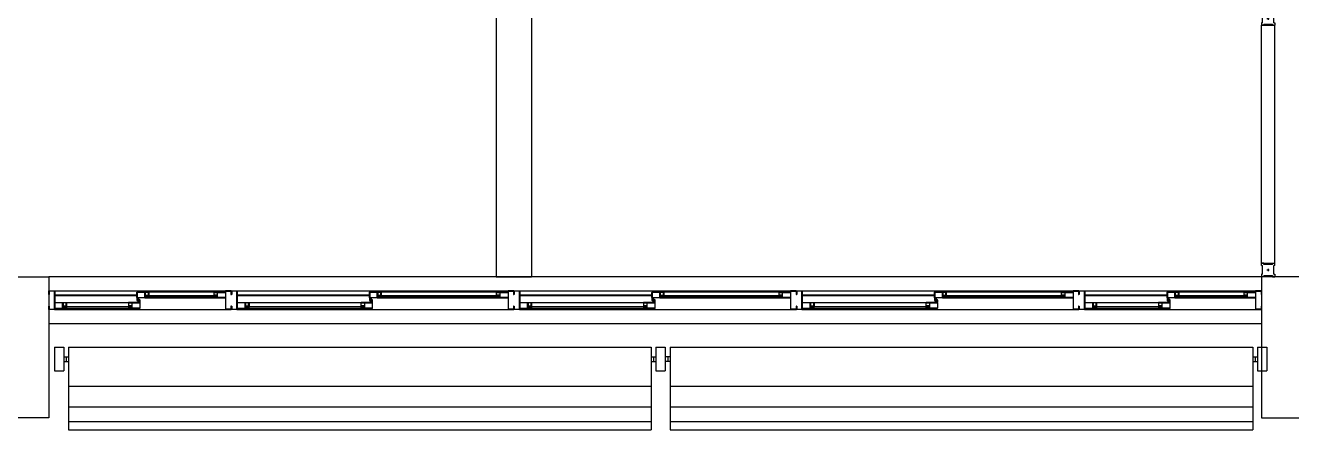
# Model space of a CAD drawing. Header units: millimetres. Extents: x 1887 to 2405, y 1100 to 1335.
# Drawn here: x 2179.51 to 2184.89, y 1254.95 to 1256.67 of the extents above; entities that cross this region are included whole.
import ezdxf

# ---------------------------------------------------------------- set-up
doc = ezdxf.new("R2010")
doc.units = ezdxf.units.MM
for name, color, linetype in [('AR-ALV', 2, 'Continuous'), ('AR-ESQ', 1, 'Continuous'), ('AR-ESTC', 3, 'Continuous'), ('AR-PORTA', 1, 'Continuous'), ('BR-LINHAS', 1, 'Continuous'), ('BR-MONTANTE', 242, 'Continuous'), ('BR-PAINEL', 1, 'Continuous'), ('BR-SUPORTE', 1, 'Continuous'), ('DIV2', 2, 'Continuous'), ('DT-ESQ-BAGUETE-C', 2, 'Continuous'), ('DT-ESQ-BAGUETE-V', 1, 'Continuous'), ('DT-ESQ-CHAPA DOBRADA-V', 1, 'Continuous'), ('DT-ESQ-PERFIL CADEIRA-C', 2, 'Continuous'), ('DT-ESQ-PERFIL CADEIRA-V', 1, 'Continuous'), ('DT-ESQ-PERFIL U SIMPLES-C', 2, 'Continuous'), ('DT-ESQ-PERFIL U-C', 2, 'Continuous'), ('DT-ESQ-PERFIL U-V', 1, 'Continuous'), ('DT-ESQ-VIDRO-C', 2, 'Continuous')]:
    doc.layers.add(name, color=color, linetype=linetype)

# ---------------------------------------------------------------- blocks, each defined once
blk = doc.blocks.new('EF40-P')
at = {"layer": 'DT-ESQ-BAGUETE-C', "color": 2, "ltscale": 0.1}
for points in [[(0.4225, -0.08), (0.409, -0.08), (0.409, -0.0785), (0.422, -0.0785, 0.414214), (0.4225, -0.078), (0.4225, -0.067, 0.414214), (0.422, -0.0665), (0.409, -0.0665), (0.409, -0.065), (0.4225, -0.065, -0.414214), (0.424, -0.0665), (0.424, -0.0785, -0.414214)], [(0.7015, -0.08), (0.715, -0.08), (0.715, -0.0785), (0.702, -0.0785, -0.414214), (0.7015, -0.078), (0.7015, -0.067, -0.414214), (0.702, -0.0665), (0.715, -0.0665), (0.715, -0.065), (0.7015, -0.065, 0.414214), (0.7, -0.0665), (0.7, -0.0785, 0.414214)], [(1.41, -0.08), (1.3965, -0.08), (1.3965, -0.0785), (1.4095, -0.0785, 0.414214), (1.41, -0.078), (1.41, -0.067, 0.414214), (1.4095, -0.0665), (1.3965, -0.0665), (1.3965, -0.065), (1.41, -0.065, -0.414214), (1.4115, -0.0665), (1.4115, -0.0785, -0.414214)], [(1.9015, -0.08), (1.915, -0.08), (1.915, -0.0785), (1.902, -0.0785, -0.414214), (1.9015, -0.078), (1.9015, -0.067, -0.414214), (1.902, -0.0665), (1.915, -0.0665), (1.915, -0.065), (1.9015, -0.065, 0.414214), (1.9, -0.0665), (1.9, -0.0785, 0.414214)], [(2.61, -0.08), (2.5965, -0.08), (2.5965, -0.0785), (2.6095, -0.0785, 0.414214), (2.61, -0.078), (2.61, -0.067, 0.414214), (2.6095, -0.0665), (2.5965, -0.0665), (2.5965, -0.065), (2.61, -0.065, -0.414214), (2.6115, -0.0665), (2.6115, -0.0785, -0.414214)], [(3.1015, -0.08), (3.115, -0.08), (3.115, -0.0785), (3.102, -0.0785, -0.414214), (3.1015, -0.078), (3.1015, -0.067, -0.414214), (3.102, -0.0665), (3.115, -0.0665), (3.115, -0.065), (3.1015, -0.065, 0.414214), (3.1, -0.0665), (3.1, -0.0785, 0.414214)], [(3.81, -0.08), (3.7965, -0.08), (3.7965, -0.0785), (3.8095, -0.0785, 0.414214), (3.81, -0.078), (3.81, -0.067, 0.414214), (3.8095, -0.0665), (3.7965, -0.0665), (3.7965, -0.065), (3.81, -0.065, -0.414214), (3.8115, -0.0665), (3.8115, -0.0785, -0.414214)], [(4.3015, -0.08), (4.315, -0.08), (4.315, -0.0785), (4.302, -0.0785, -0.414214), (4.3015, -0.078), (4.3015, -0.067, -0.414214), (4.302, -0.0665), (4.315, -0.0665), (4.315, -0.065), (4.3015, -0.065, 0.414214), (4.3, -0.0665), (4.3, -0.0785, 0.414214)], [(4.7975, -0.08), (4.784, -0.08), (4.784, -0.0785), (4.797, -0.0785, 0.414214), (4.7975, -0.078), (4.7975, -0.067, 0.414214), (4.797, -0.0665), (4.784, -0.0665), (4.784, -0.065), (4.7975, -0.065, -0.414214), (4.799, -0.0665), (4.799, -0.0785, -0.414214)], [(5.0765, -0.08), (5.09, -0.08), (5.09, -0.0785), (5.077, -0.0785, -0.414214), (5.0765, -0.078), (5.0765, -0.067, -0.414214), (5.077, -0.0665), (5.09, -0.0665), (5.09, -0.065), (5.0765, -0.065, 0.414214), (5.075, -0.0665), (5.075, -0.0785, 0.414214)], [(0.0735, -0.125), (0.06, -0.125), (0.06, -0.1235), (0.073, -0.1235, 0.414214), (0.0735, -0.123), (0.0735, -0.112, 0.414214), (0.073, -0.1115), (0.06, -0.1115), (0.06, -0.11), (0.0735, -0.11, -0.414214), (0.075, -0.1115), (0.075, -0.1235, -0.414214)], [(0.339, -0.125), (0.3525, -0.125), (0.3525, -0.1235), (0.3395, -0.1235, -0.414214), (0.339, -0.123), (0.339, -0.112, -0.414214), (0.3395, -0.1115), (0.3525, -0.1115), (0.3525, -0.11), (0.339, -0.11, 0.414214), (0.3375, -0.1115), (0.3375, -0.1235, 0.414214)], [(0.8485, -0.125), (0.835, -0.125), (0.835, -0.1235), (0.848, -0.1235, 0.414214), (0.8485, -0.123), (0.8485, -0.112, 0.414214), (0.848, -0.1115), (0.835, -0.1115), (0.835, -0.11), (0.8485, -0.11, -0.414214), (0.85, -0.1115), (0.85, -0.1235, -0.414214)], [(1.3265, -0.125), (1.34, -0.125), (1.34, -0.1235), (1.327, -0.1235, -0.414214), (1.3265, -0.123), (1.3265, -0.112, -0.414214), (1.327, -0.1115), (1.34, -0.1115), (1.34, -0.11), (1.3265, -0.11, 0.414214), (1.325, -0.1115), (1.325, -0.1235, 0.414214)], [(2.0485, -0.125), (2.035, -0.125), (2.035, -0.1235), (2.048, -0.1235, 0.414214), (2.0485, -0.123), (2.0485, -0.112, 0.414214), (2.048, -0.1115), (2.035, -0.1115), (2.035, -0.11), (2.0485, -0.11, -0.414214), (2.05, -0.1115), (2.05, -0.1235, -0.414214)], [(2.5265, -0.125), (2.54, -0.125), (2.54, -0.1235), (2.527, -0.1235, -0.414214), (2.5265, -0.123), (2.5265, -0.112, -0.414214), (2.527, -0.1115), (2.54, -0.1115), (2.54, -0.11), (2.5265, -0.11, 0.414214), (2.525, -0.1115), (2.525, -0.1235, 0.414214)], [(3.2485, -0.125), (3.235, -0.125), (3.235, -0.1235), (3.248, -0.1235, 0.414214), (3.2485, -0.123), (3.2485, -0.112, 0.414214), (3.248, -0.1115), (3.235, -0.1115), (3.235, -0.11), (3.2485, -0.11, -0.414214), (3.25, -0.1115), (3.25, -0.1235, -0.414214)], [(3.7265, -0.125), (3.74, -0.125), (3.74, -0.1235), (3.727, -0.1235, -0.414214), (3.7265, -0.123), (3.7265, -0.112, -0.414214), (3.727, -0.1115), (3.74, -0.1115), (3.74, -0.11), (3.7265, -0.11, 0.414214), (3.725, -0.1115), (3.725, -0.1235, 0.414214)], [(4.4485, -0.125), (4.435, -0.125), (4.435, -0.1235), (4.448, -0.1235, 0.414214), (4.4485, -0.123), (4.4485, -0.112, 0.414214), (4.448, -0.1115), (4.435, -0.1115), (4.435, -0.11), (4.4485, -0.11, -0.414214), (4.45, -0.1115), (4.45, -0.1235, -0.414214)], [(4.714, -0.125), (4.7275, -0.125), (4.7275, -0.1235), (4.7145, -0.1235, -0.414214), (4.714, -0.123), (4.714, -0.112, -0.414214), (4.7145, -0.1115), (4.7275, -0.1115), (4.7275, -0.11), (4.714, -0.11, 0.414214), (4.7125, -0.1115), (4.7125, -0.1235, 0.414214)]]:
    blk.add_lwpolyline(points, format="xyb", close=True, dxfattribs=at)
at = {"layer": 'DT-ESQ-BAGUETE-V', "ltscale": 0.1}
for p, q in [((0.4225, -0.065), (0.7015, -0.065)), ((1.41, -0.065), (1.9015, -0.065)), ((2.61, -0.065), (3.1015, -0.065)), ((3.81, -0.065), (4.3015, -0.065)), ((4.7975, -0.065), (5.0765, -0.065))]:
    blk.add_line(p, q, dxfattribs=at)
at = {"layer": 'DT-ESQ-BAGUETE-V', "color": 1, "ltscale": 0.1}
for p, q in [((0.0735, -0.11), (0.339, -0.11)), ((0.8485, -0.11), (1.3265, -0.11)), ((2.0485, -0.11), (2.5265, -0.11)), ((3.2485, -0.11), (3.7265, -0.11)), ((4.4485, -0.11), (4.714, -0.11))]:
    blk.add_line(p, q, dxfattribs=at)
at = {"layer": 'DT-ESQ-CHAPA DOBRADA-V', "ltscale": 0.1}
for p, q in [((0.025, -0.077), (0.374, -0.077)), ((0.025, -0.08), (0.374, -0.08)), ((0.8, -0.077), (1.3615, -0.077)), ((0.8, -0.08), (1.3615, -0.08)), ((4.4, -0.077), (4.749, -0.077)), ((4.4, -0.08), (4.749, -0.08))]:
    blk.add_line(p, q, dxfattribs=at)
at = {"layer": 'DT-ESQ-CHAPA DOBRADA-V', "color": 1, "ltscale": 0.1}
for p, q in [((2, -0.077), (2.5615, -0.077)), ((2, -0.08), (2.5615, -0.08)), ((3.2, -0.077), (3.7615, -0.077)), ((3.2, -0.08), (3.7615, -0.08))]:
    blk.add_line(p, q, dxfattribs=at)
at = {"layer": 'DT-ESQ-PERFIL CADEIRA-C', "color": 2, "ltscale": 0.1}
for p, q in [((0.376, -0.0885), (0.4225, -0.0885)), ((0.75, -0.0885), (0.7015, -0.0885)), ((1.3635, -0.0885), (1.41, -0.0885)), ((1.95, -0.0885), (1.9015, -0.0885)), ((2.5635, -0.0885), (2.61, -0.0885)), ((3.15, -0.0885), (3.1015, -0.0885)), ((3.7635, -0.0885), (3.81, -0.0885)), ((4.35, -0.0885), (4.3015, -0.0885)), ((4.751, -0.0885), (4.7975, -0.0885)), ((5.125, -0.0885), (5.0765, -0.0885)), ((0.025, -0.1335), (0.0735, -0.1335)), ((0.3855, -0.1335), (0.339, -0.1335)), ((0.8, -0.1335), (0.8485, -0.1335)), ((1.373, -0.1335), (1.3265, -0.1335)), ((2, -0.1335), (2.0485, -0.1335)), ((2.573, -0.1335), (2.5265, -0.1335)), ((3.2, -0.1335), (3.2485, -0.1335)), ((3.773, -0.1335), (3.7265, -0.1335)), ((4.7605, -0.1335), (4.714, -0.1335))]:
    blk.add_line(p, q, dxfattribs=at)
at = {"layer": 'DT-ESQ-PERFIL CADEIRA-C', "ltscale": 0.1}
blk.add_line((4.4, -0.1335), (4.4485, -0.1335), dxfattribs=at)
at = {"layer": 'DT-ESQ-PERFIL CADEIRA-C', "color": 2, "ltscale": 0.1}
for points in [[(0.4225, -0.087, -1), (0.4225, -0.09), (0.376, -0.09, -0.414214), (0.374, -0.088), (0.374, -0.067, -0.414214), (0.376, -0.065), (0.4075, -0.065, -0.414214), (0.409, -0.0665), (0.409, -0.087)], [(0.409, -0.0885, -0.198913), (0.4079, -0.0881, -0.198913), (0.4075, -0.087), (0.4075, -0.067, 0.414214), (0.407, -0.0665), (0.376, -0.0665, 0.414214), (0.3755, -0.067), (0.3755, -0.088, 0.414214), (0.376, -0.0885)], [(0.7015, -0.09), (0.75, -0.09), (0.75, -0.0885), (0.715, -0.0885, 0.198912), (0.7161, -0.0881, 0.198913), (0.7165, -0.087), (0.7165, -0.067, -0.414214), (0.717, -0.0665), (0.75, -0.0665), (0.75, -0.065), (0.7165, -0.065, 0.414214), (0.715, -0.0665), (0.715, -0.0785), (0.715, -0.08), (0.715, -0.087), (0.7015, -0.087, 1)], [(1.41, -0.087, -1), (1.41, -0.09), (1.3635, -0.09, -0.414214), (1.3615, -0.088), (1.3615, -0.067, -0.414214), (1.3635, -0.065), (1.395, -0.065, -0.414214), (1.3965, -0.0665), (1.3965, -0.087)], [(1.3965, -0.0885, -0.198913), (1.3954, -0.0881, -0.198913), (1.395, -0.087), (1.395, -0.067, 0.414214), (1.3945, -0.0665), (1.3635, -0.0665, 0.414214), (1.363, -0.067), (1.363, -0.088, 0.414214), (1.3635, -0.0885)], [(1.9015, -0.09), (1.95, -0.09), (1.95, -0.0885), (1.915, -0.0885, 0.198912), (1.9161, -0.0881, 0.198913), (1.9165, -0.087), (1.9165, -0.067, -0.414214), (1.917, -0.0665), (1.95, -0.0665), (1.95, -0.065), (1.9165, -0.065, 0.414214), (1.915, -0.0665), (1.915, -0.0785), (1.915, -0.08), (1.915, -0.087), (1.9015, -0.087, 1)], [(2.61, -0.087, -1), (2.61, -0.09), (2.5635, -0.09, -0.414214), (2.5615, -0.088), (2.5615, -0.067, -0.414214), (2.5635, -0.065), (2.595, -0.065, -0.414214), (2.5965, -0.0665), (2.5965, -0.087)], [(2.5965, -0.0885, -0.198913), (2.5954, -0.0881, -0.198913), (2.595, -0.087), (2.595, -0.067, 0.414214), (2.5945, -0.0665), (2.5635, -0.0665, 0.414214), (2.563, -0.067), (2.563, -0.088, 0.414214), (2.5635, -0.0885)], [(3.1015, -0.09), (3.15, -0.09), (3.15, -0.0885), (3.115, -0.0885, 0.198912), (3.1161, -0.0881, 0.198913), (3.1165, -0.087), (3.1165, -0.067, -0.414214), (3.117, -0.0665), (3.15, -0.0665), (3.15, -0.065), (3.1165, -0.065, 0.414214), (3.115, -0.0665), (3.115, -0.0785), (3.115, -0.08), (3.115, -0.087), (3.1015, -0.087, 1)], [(3.81, -0.087, -1), (3.81, -0.09), (3.7635, -0.09, -0.414214), (3.7615, -0.088), (3.7615, -0.067, -0.414214), (3.7635, -0.065), (3.795, -0.065, -0.414214), (3.7965, -0.0665), (3.7965, -0.087)], [(3.7965, -0.0885, -0.198913), (3.7954, -0.0881, -0.198913), (3.795, -0.087), (3.795, -0.067, 0.414214), (3.7945, -0.0665), (3.7635, -0.0665, 0.414214), (3.763, -0.067), (3.763, -0.088, 0.414214), (3.7635, -0.0885)], [(4.3015, -0.09), (4.35, -0.09), (4.35, -0.0885), (4.315, -0.0885, 0.198912), (4.3161, -0.0881, 0.198913), (4.3165, -0.087), (4.3165, -0.067, -0.414214), (4.317, -0.0665), (4.35, -0.0665), (4.35, -0.065), (4.3165, -0.065, 0.414214), (4.315, -0.0665), (4.315, -0.0785), (4.315, -0.08), (4.315, -0.087), (4.3015, -0.087, 1)], [(4.7975, -0.087, -1), (4.7975, -0.09), (4.751, -0.09, -0.414214), (4.749, -0.088), (4.749, -0.067, -0.414214), (4.751, -0.065), (4.7825, -0.065, -0.414214), (4.784, -0.0665), (4.784, -0.087)], [(4.784, -0.0885, -0.198913), (4.7829, -0.0881, -0.198913), (4.7825, -0.087), (4.7825, -0.067, 0.414214), (4.782, -0.0665), (4.751, -0.0665, 0.414214), (4.7505, -0.067), (4.7505, -0.088, 0.414214), (4.751, -0.0885)], [(5.0765, -0.09), (5.125, -0.09), (5.125, -0.0885), (5.09, -0.0885, 0.198912), (5.0911, -0.0881, 0.198913), (5.0915, -0.087), (5.0915, -0.067, -0.414214), (5.092, -0.0665), (5.125, -0.0665), (5.125, -0.065), (5.0915, -0.065, 0.414214), (5.09, -0.0665), (5.09, -0.0785), (5.09, -0.08), (5.09, -0.087), (5.0765, -0.087, 1)], [(0.0735, -0.135), (0.025, -0.135), (0.025, -0.1335), (0.06, -0.1335, -0.198912), (0.0589, -0.1331, -0.198913), (0.0585, -0.132), (0.0585, -0.112, 0.414214), (0.058, -0.1115), (0.025, -0.1115), (0.025, -0.11), (0.0585, -0.11, -0.414214), (0.06, -0.1115), (0.06, -0.1235), (0.06, -0.125), (0.06, -0.132), (0.0735, -0.132, -1)], [(0.339, -0.132, 1), (0.339, -0.135), (0.3855, -0.135, 0.414214), (0.3875, -0.133), (0.3875, -0.112, 0.414214), (0.3855, -0.11), (0.354, -0.11, 0.414214), (0.3525, -0.1115), (0.3525, -0.132)], [(0.3525, -0.1335, 0.198913), (0.3536, -0.1331, 0.198913), (0.354, -0.132), (0.354, -0.112, -0.414214), (0.3545, -0.1115), (0.3855, -0.1115, -0.414214), (0.386, -0.112), (0.386, -0.133, -0.414214), (0.3855, -0.1335)], [(0.8485, -0.135), (0.8, -0.135), (0.8, -0.1335), (0.835, -0.1335, -0.198912), (0.8339, -0.1331, -0.198913), (0.8335, -0.132), (0.8335, -0.112, 0.414214), (0.833, -0.1115), (0.8, -0.1115), (0.8, -0.11), (0.8335, -0.11, -0.414214), (0.835, -0.1115), (0.835, -0.1235), (0.835, -0.125), (0.835, -0.132), (0.8485, -0.132, -1)], [(1.3265, -0.132, 1), (1.3265, -0.135), (1.373, -0.135, 0.414214), (1.375, -0.133), (1.375, -0.112, 0.414214), (1.373, -0.11), (1.3415, -0.11, 0.414214), (1.34, -0.1115), (1.34, -0.132)], [(1.34, -0.1335, 0.198913), (1.3411, -0.1331, 0.198913), (1.3415, -0.132), (1.3415, -0.112, -0.414214), (1.342, -0.1115), (1.373, -0.1115, -0.414214), (1.3735, -0.112), (1.3735, -0.133, -0.414214), (1.373, -0.1335)], [(2.0485, -0.135), (2, -0.135), (2, -0.1335), (2.035, -0.1335, -0.198912), (2.0339, -0.1331, -0.198913), (2.0335, -0.132), (2.0335, -0.112, 0.414214), (2.033, -0.1115), (2, -0.1115), (2, -0.11), (2.0335, -0.11, -0.414214), (2.035, -0.1115), (2.035, -0.1235), (2.035, -0.125), (2.035, -0.132), (2.0485, -0.132, -1)], [(2.5265, -0.132, 1), (2.5265, -0.135), (2.573, -0.135, 0.414214), (2.575, -0.133), (2.575, -0.112, 0.414214), (2.573, -0.11), (2.5415, -0.11, 0.414214), (2.54, -0.1115), (2.54, -0.132)], [(2.54, -0.1335, 0.198913), (2.5411, -0.1331, 0.198913), (2.5415, -0.132), (2.5415, -0.112, -0.414214), (2.542, -0.1115), (2.573, -0.1115, -0.414214), (2.5735, -0.112), (2.5735, -0.133, -0.414214), (2.573, -0.1335)], [(3.2485, -0.135), (3.2, -0.135), (3.2, -0.1335), (3.235, -0.1335, -0.198912), (3.2339, -0.1331, -0.198913), (3.2335, -0.132), (3.2335, -0.112, 0.414214), (3.233, -0.1115), (3.2, -0.1115), (3.2, -0.11), (3.2335, -0.11, -0.414214), (3.235, -0.1115), (3.235, -0.1235), (3.235, -0.125), (3.235, -0.132), (3.2485, -0.132, -1)], [(3.7265, -0.132, 1), (3.7265, -0.135), (3.773, -0.135, 0.414214), (3.775, -0.133), (3.775, -0.112, 0.414214), (3.773, -0.11), (3.7415, -0.11, 0.414214), (3.74, -0.1115), (3.74, -0.132)], [(3.74, -0.1335, 0.198913), (3.7411, -0.1331, 0.198913), (3.7415, -0.132), (3.7415, -0.112, -0.414214), (3.742, -0.1115), (3.773, -0.1115, -0.414214), (3.7735, -0.112), (3.7735, -0.133, -0.414214), (3.773, -0.1335)], [(4.4485, -0.135), (4.4, -0.135), (4.4, -0.1335), (4.435, -0.1335, -0.198912), (4.4339, -0.1331, -0.198913), (4.4335, -0.132), (4.4335, -0.112, 0.414214), (4.433, -0.1115), (4.4, -0.1115), (4.4, -0.11), (4.4335, -0.11, -0.414214), (4.435, -0.1115), (4.435, -0.1235), (4.435, -0.125), (4.435, -0.132), (4.4485, -0.132, -1)], [(4.714, -0.132, 1), (4.714, -0.135), (4.7605, -0.135, 0.414214), (4.7625, -0.133), (4.7625, -0.112, 0.414214), (4.7605, -0.11), (4.729, -0.11, 0.414214), (4.7275, -0.1115), (4.7275, -0.132)], [(4.7275, -0.1335, 0.198913), (4.7286, -0.1331, 0.198913), (4.729, -0.132), (4.729, -0.112, -0.414214), (4.7295, -0.1115), (4.7605, -0.1115, -0.414214), (4.761, -0.112), (4.761, -0.133, -0.414214), (4.7605, -0.1335)]]:
    blk.add_lwpolyline(points, format="xyb", close=True, dxfattribs=at)
at = {"layer": 'DT-ESQ-PERFIL CADEIRA-V', "ltscale": 0.1}
for p, q in [((0.4075, -0.09), (0.7015, -0.09)), ((1.395, -0.09), (1.9015, -0.09))]:
    blk.add_line(p, q, dxfattribs=at)
at = {"layer": 'DT-ESQ-PERFIL CADEIRA-V', "color": 1, "ltscale": 0.1}
for p, q in [((2.595, -0.09), (3.1015, -0.09)), ((3.795, -0.09), (4.3015, -0.09)), ((4.7825, -0.09), (5.0765, -0.09)), ((0.0735, -0.135), (0.339, -0.135)), ((0.8485, -0.135), (1.3265, -0.135)), ((2.0485, -0.135), (2.5265, -0.135)), ((4.4485, -0.135), (4.714, -0.135))]:
    blk.add_line(p, q, dxfattribs=at)
at = {"layer": 'DT-ESQ-PERFIL CADEIRA-V', "color": 2, "ltscale": 0.1}
blk.add_line((3.2485, -0.135), (3.7265, -0.135), dxfattribs=at)
at = {"layer": 'DT-ESQ-PERFIL U SIMPLES-C', "color": 2, "ltscale": 0.1}
for points in [[(0.376, -0.102), (0.384, -0.102), (0.384, -0.1005), (0.376, -0.1005, -0.414214), (0.3755, -0.1), (0.3755, -0.092, -0.414214), (0.376, -0.0915), (0.384, -0.0915), (0.384, -0.09), (0.376, -0.09, 0.414214), (0.374, -0.092), (0.374, -0.1, 0.414214)], [(0.3855, -0.098), (0.3775, -0.098), (0.3775, -0.0995), (0.3855, -0.0995, -0.414214), (0.386, -0.1), (0.386, -0.108, -0.414214), (0.3855, -0.1085), (0.3775, -0.1085), (0.3775, -0.11), (0.3855, -0.11, 0.414214), (0.3875, -0.108), (0.3875, -0.1, 0.414214)], [(1.3635, -0.102), (1.3715, -0.102), (1.3715, -0.1005), (1.3635, -0.1005, -0.414214), (1.363, -0.1), (1.363, -0.092, -0.414214), (1.3635, -0.0915), (1.3715, -0.0915), (1.3715, -0.09), (1.3635, -0.09, 0.414214), (1.3615, -0.092), (1.3615, -0.1, 0.414214)], [(1.373, -0.098), (1.365, -0.098), (1.365, -0.0995), (1.373, -0.0995, -0.414214), (1.3735, -0.1), (1.3735, -0.108, -0.414214), (1.373, -0.1085), (1.365, -0.1085), (1.365, -0.11), (1.373, -0.11, 0.414214), (1.375, -0.108), (1.375, -0.1, 0.414214)], [(2.5635, -0.102), (2.5715, -0.102), (2.5715, -0.1005), (2.5635, -0.1005, -0.414214), (2.563, -0.1), (2.563, -0.092, -0.414214), (2.5635, -0.0915), (2.5715, -0.0915), (2.5715, -0.09), (2.5635, -0.09, 0.414214), (2.5615, -0.092), (2.5615, -0.1, 0.414214)], [(2.573, -0.098), (2.565, -0.098), (2.565, -0.0995), (2.573, -0.0995, -0.414214), (2.5735, -0.1), (2.5735, -0.108, -0.414214), (2.573, -0.1085), (2.565, -0.1085), (2.565, -0.11), (2.573, -0.11, 0.414214), (2.575, -0.108), (2.575, -0.1, 0.414214)], [(3.7635, -0.102), (3.7715, -0.102), (3.7715, -0.1005), (3.7635, -0.1005, -0.414214), (3.763, -0.1), (3.763, -0.092, -0.414214), (3.7635, -0.0915), (3.7715, -0.0915), (3.7715, -0.09), (3.7635, -0.09, 0.414214), (3.7615, -0.092), (3.7615, -0.1, 0.414214)], [(3.773, -0.098), (3.765, -0.098), (3.765, -0.0995), (3.773, -0.0995, -0.414214), (3.7735, -0.1), (3.7735, -0.108, -0.414214), (3.773, -0.1085), (3.765, -0.1085), (3.765, -0.11), (3.773, -0.11, 0.414214), (3.775, -0.108), (3.775, -0.1, 0.414214)], [(4.751, -0.102), (4.759, -0.102), (4.759, -0.1005), (4.751, -0.1005, -0.414214), (4.7505, -0.1), (4.7505, -0.092, -0.414214), (4.751, -0.0915), (4.759, -0.0915), (4.759, -0.09), (4.751, -0.09, 0.414214), (4.749, -0.092), (4.749, -0.1, 0.414214)], [(4.7605, -0.098), (4.7525, -0.098), (4.7525, -0.0995), (4.7605, -0.0995, -0.414214), (4.761, -0.1), (4.761, -0.108, -0.414214), (4.7605, -0.1085), (4.7525, -0.1085), (4.7525, -0.11), (4.7605, -0.11, 0.414214), (4.7625, -0.108), (4.7625, -0.1, 0.414214)]]:
    blk.add_lwpolyline(points, format="xyb", close=True, dxfattribs=at)
at = {"layer": 'DT-ESQ-PERFIL U-C', "color": 2, "ltscale": 0.1}
for points in [[(0, -0.0615, -0.414214), (0.0015, -0.06), (0.0235, -0.06, -0.414214), (0.025, -0.0615), (0.025, -0.1385, -0.414214), (0.0235, -0.14), (0.0015, -0.14, -0.414214), (0, -0.1385), (0, -0.125), (0.0015, -0.125), (0.0015, -0.138, 0.414214), (0.002, -0.1385), (0.023, -0.1385, 0.414214), (0.0235, -0.138), (0.0235, -0.062, 0.414214), (0.023, -0.0615), (0.002, -0.0615, 0.414214), (0.0015, -0.062), (0.0015, -0.075), (0, -0.075)], [(0.775, -0.0615, 0.414214), (0.7735, -0.06), (0.7515, -0.06, 0.414214), (0.75, -0.0615), (0.75, -0.1385, 0.414214), (0.7515, -0.14), (0.7735, -0.14, 0.414214), (0.775, -0.1385), (0.775, -0.125), (0.7735, -0.125), (0.7735, -0.138, -0.414214), (0.773, -0.1385), (0.752, -0.1385, -0.414214), (0.7515, -0.138), (0.7515, -0.062, -0.414214), (0.752, -0.0615), (0.773, -0.0615, -0.414214), (0.7735, -0.062), (0.7735, -0.075), (0.775, -0.075)], [(0.775, -0.0615, -0.414214), (0.7765, -0.06), (0.7985, -0.06, -0.414214), (0.8, -0.0615), (0.8, -0.1385, -0.414214), (0.7985, -0.14), (0.7765, -0.14, -0.414214), (0.775, -0.1385), (0.775, -0.125), (0.7765, -0.125), (0.7765, -0.138, 0.414214), (0.777, -0.1385), (0.798, -0.1385, 0.414214), (0.7985, -0.138), (0.7985, -0.062, 0.414214), (0.798, -0.0615), (0.777, -0.0615, 0.414214), (0.7765, -0.062), (0.7765, -0.075), (0.775, -0.075)], [(1.975, -0.0615, 0.414214), (1.9735, -0.06), (1.9515, -0.06, 0.414214), (1.95, -0.0615), (1.95, -0.1385, 0.414214), (1.9515, -0.14), (1.9735, -0.14, 0.414214), (1.975, -0.1385), (1.975, -0.125), (1.9735, -0.125), (1.9735, -0.138, -0.414214), (1.973, -0.1385), (1.952, -0.1385, -0.414214), (1.9515, -0.138), (1.9515, -0.062, -0.414214), (1.952, -0.0615), (1.973, -0.0615, -0.414214), (1.9735, -0.062), (1.9735, -0.075), (1.975, -0.075)], [(1.975, -0.0615, -0.414214), (1.9765, -0.06), (1.9985, -0.06, -0.414214), (2, -0.0615), (2, -0.1385, -0.414214), (1.9985, -0.14), (1.9765, -0.14, -0.414214), (1.975, -0.1385), (1.975, -0.125), (1.9765, -0.125), (1.9765, -0.138, 0.414214), (1.977, -0.1385), (1.998, -0.1385, 0.414214), (1.9985, -0.138), (1.9985, -0.062, 0.414214), (1.998, -0.0615), (1.977, -0.0615, 0.414214), (1.9765, -0.062), (1.9765, -0.075), (1.975, -0.075)], [(3.175, -0.0615, 0.414214), (3.1735, -0.06), (3.1515, -0.06, 0.414214), (3.15, -0.0615), (3.15, -0.1385, 0.414214), (3.1515, -0.14), (3.1735, -0.14, 0.414214), (3.175, -0.1385), (3.175, -0.125), (3.1735, -0.125), (3.1735, -0.138, -0.414214), (3.173, -0.1385), (3.152, -0.1385, -0.414214), (3.1515, -0.138), (3.1515, -0.062, -0.414214), (3.152, -0.0615), (3.173, -0.0615, -0.414214), (3.1735, -0.062), (3.1735, -0.075), (3.175, -0.075)], [(3.175, -0.0615, -0.414214), (3.1765, -0.06), (3.1985, -0.06, -0.414214), (3.2, -0.0615), (3.2, -0.1385, -0.414214), (3.1985, -0.14), (3.1765, -0.14, -0.414214), (3.175, -0.1385), (3.175, -0.125), (3.1765, -0.125), (3.1765, -0.138, 0.414214), (3.177, -0.1385), (3.198, -0.1385, 0.414214), (3.1985, -0.138), (3.1985, -0.062, 0.414214), (3.198, -0.0615), (3.177, -0.0615, 0.414214), (3.1765, -0.062), (3.1765, -0.075), (3.175, -0.075)], [(4.375, -0.0615, 0.414214), (4.3735, -0.06), (4.3515, -0.06, 0.414214), (4.35, -0.0615), (4.35, -0.1385, 0.414214), (4.3515, -0.14), (4.3735, -0.14, 0.414214), (4.375, -0.1385), (4.375, -0.125), (4.3735, -0.125), (4.3735, -0.138, -0.414214), (4.373, -0.1385), (4.352, -0.1385, -0.414214), (4.3515, -0.138), (4.3515, -0.062, -0.414214), (4.352, -0.0615), (4.373, -0.0615, -0.414214), (4.3735, -0.062), (4.3735, -0.075), (4.375, -0.075)], [(4.375, -0.0615, -0.414214), (4.3765, -0.06), (4.3985, -0.06, -0.414214), (4.4, -0.0615), (4.4, -0.1385, -0.414214), (4.3985, -0.14), (4.3765, -0.14, -0.414214), (4.375, -0.1385), (4.375, -0.125), (4.3765, -0.125), (4.3765, -0.138, 0.414214), (4.377, -0.1385), (4.398, -0.1385, 0.414214), (4.3985, -0.138), (4.3985, -0.062, 0.414214), (4.398, -0.0615), (4.377, -0.0615, 0.414214), (4.3765, -0.062), (4.3765, -0.075), (4.375, -0.075)], [(5.15, -0.0615, 0.414214), (5.1485, -0.06), (5.1265, -0.06, 0.414214), (5.125, -0.0615), (5.125, -0.1385, 0.414214), (5.1265, -0.14), (5.1485, -0.14, 0.414214), (5.15, -0.1385), (5.15, -0.125), (5.1485, -0.125), (5.1485, -0.138, -0.414214), (5.148, -0.1385), (5.127, -0.1385, -0.414214), (5.1265, -0.138), (5.1265, -0.062, -0.414214), (5.127, -0.0615), (5.148, -0.0615, -0.414214), (5.1485, -0.062), (5.1485, -0.075), (5.15, -0.075)]]:
    blk.add_lwpolyline(points, format="xyb", close=True, dxfattribs=at)
at = {"layer": 'DT-ESQ-PERFIL U-V', "color": 1, "ltscale": 0.1}
for p, q in [((0.0235, -0.06), (0.7515, -0.06)), ((0.7985, -0.06), (1.9515, -0.06)), ((1.9985, -0.06), (3.1515, -0.06)), ((4.3985, -0.06), (5.1265, -0.06)), ((0.0235, -0.14), (0.7515, -0.14)), ((0.7985, -0.14), (1.9515, -0.14)), ((1.9985, -0.14), (3.1515, -0.14)), ((4.3985, -0.14), (5.1265, -0.14))]:
    blk.add_line(p, q, dxfattribs=at)
at = {"layer": 'DT-ESQ-PERFIL U-V', "ltscale": 0.1}
for p, q in [((3.1985, -0.06), (4.3515, -0.06)), ((3.1985, -0.14), (4.3515, -0.14))]:
    blk.add_line(p, q, dxfattribs=at)
at = {"layer": 'DT-ESQ-VIDRO-C', "ltscale": 0.1}
for points in [[(0.7125, -0.085), (0.7125, -0.082), (0.4115, -0.082), (0.4115, -0.085)], [(1.9125, -0.085), (1.9125, -0.082), (1.399, -0.082), (1.399, -0.085)], [(3.1125, -0.085), (3.1125, -0.082), (2.599, -0.082), (2.599, -0.085)], [(4.3125, -0.085), (4.3125, -0.082), (3.799, -0.082), (3.799, -0.085)], [(5.0875, -0.085), (5.0875, -0.082), (4.7865, -0.082), (4.7865, -0.085)], [(0.063, -0.13), (0.063, -0.127), (0.3495, -0.127), (0.3495, -0.13)], [(0.838, -0.13), (0.838, -0.127), (1.337, -0.127), (1.337, -0.13)], [(2.038, -0.13), (2.038, -0.127), (2.537, -0.127), (2.537, -0.13)], [(3.238, -0.13), (3.238, -0.127), (3.737, -0.127), (3.737, -0.13)], [(4.438, -0.13), (4.438, -0.127), (4.7245, -0.127), (4.7245, -0.13)]]:
    blk.add_lwpolyline(points, close=True, dxfattribs=at)
blk = doc.blocks.new('BR-MODULO1')
at = {"layer": 'BR-LINHAS'}
for p, q in [((0.06, -0.2648), (2.535, -0.2648)), ((2.615, -0.2648), (5.09, -0.2648)), ((0.06, -0.3524), (2.535, -0.3524)), ((2.615, -0.3524), (5.09, -0.3524)), ((0.06, -0.4147), (2.535, -0.4147)), ((2.615, -0.4147), (5.09, -0.4147))]:
    blk.add_line(p, q, dxfattribs=at)
at = {"layer": 'BR-MONTANTE'}
for p, q in [((0, -0.1), (0, -0.2)), ((0, -0.1), (0.04, -0.1)), ((0.04, -0.1), (0.04, -0.2)), ((2.5547, -0.1), (2.5947, -0.1)), ((2.5547, -0.1), (2.5547, -0.2)), ((2.5947, -0.1), (2.5947, -0.2)), ((5.11, -0.1), (5.11, -0.2)), ((5.11, -0.1), (5.15, -0.1)), ((5.15, -0.1), (5.15, -0.2)), ((0, -0.2), (0.04, -0.2)), ((2.5547, -0.2), (2.5947, -0.2)), ((5.11, -0.2), (5.15, -0.2))]:
    blk.add_line(p, q, dxfattribs=at)
at = {"layer": 'BR-PAINEL'}
for p, q in [((0.06, -0.1), (2.535, -0.1)), ((0.06, -0.1), (0.06, -0.45)), ((2.535, -0.1), (2.535, -0.45)), ((2.615, -0.1), (2.615, -0.45)), ((2.615, -0.1), (5.09, -0.1)), ((5.09, -0.1), (5.09, -0.45)), ((0.06, -0.45), (2.535, -0.45)), ((2.615, -0.45), (5.09, -0.45))]:
    blk.add_line(p, q, dxfattribs=at)
at = {"layer": 'BR-SUPORTE'}
for p, q in [((0.04, -0.14), (0.06, -0.14)), ((0.04, -0.16), (0.06, -0.16)), ((0.05, -0.14), (0.05, -0.16)), ((2.5347, -0.14), (2.5547, -0.14)), ((2.5347, -0.16), (2.5547, -0.16)), ((2.5447, -0.14), (2.5447, -0.16)), ((2.6147, -0.14), (2.5947, -0.14)), ((2.6147, -0.16), (2.5947, -0.16)), ((2.6047, -0.14), (2.6047, -0.16)), ((5.09, -0.14), (5.11, -0.14)), ((5.09, -0.16), (5.11, -0.16)), ((5.1, -0.14), (5.1, -0.16))]:
    blk.add_line(p, q, dxfattribs=at)
blk = doc.blocks.new('MTT')
for p, q in [((-0.0285, 0.0185), (-0.0285, 0.0285)), ((-0.0185, 0.0285), (-0.0285, 0.0285)), ((-0.0235, 0.0185), (-0.0285, 0.0185)), ((-0.0235, 0.0185), (-0.0235, -0.0185)), ((-0.0185, 0.0235), (-0.0185, 0.0285)), ((-0.0185, 0.0235), (0.0185, 0.0235)), ((-0.0049, 0), (0.0049, 0)), ((0, -0.0049), (0, 0.0049)), ((0.0185, 0.0235), (0.0185, 0.0285)), ((0.0185, 0.0285), (0.0285, 0.0285)), ((0.0235, 0.0185), (0.0285, 0.0185)), ((0.0235, 0.0185), (0.0235, -0.0185)), ((0.0285, 0.0185), (0.0285, 0.0285)), ((-0.0285, -0.0185), (-0.0235, -0.0185)), ((-0.0285, -0.0185), (-0.0285, -0.0285)), ((-0.0185, -0.0285), (-0.0285, -0.0285)), ((0.0185, -0.0235), (-0.0185, -0.0235)), ((-0.0185, -0.0235), (-0.0185, -0.0285)), ((0.0185, -0.0235), (0.0185, -0.0285)), ((0.0185, -0.0285), (0.0285, -0.0285)), ((0.0285, -0.0185), (0.0235, -0.0185)), ((0.0285, -0.0185), (0.0285, -0.0285))]:
    blk.add_line(p, q)

msp = doc.modelspace()

# ---------------------------------------------------------------- linework, layer by layer
at = {"layer": 'AR-ALV'}
for p, q in [((2181.5097, 1263.9235), (2181.5097, 1255.5985)), ((2181.6597, 1263.9235), (2181.6597, 1255.5985)), ((2181.5097, 1255.5985), (2181.6597, 1255.5985))]:
    msp.add_line(p, q, dxfattribs=at)
at = {"layer": 'AR-ESQ'}
for p, q in [((2184.7597, 1255.5985), (2179.6097, 1255.5985)), ((2184.7597, 1255.3985), (2179.6097, 1255.3985))]:
    msp.add_line(p, q, dxfattribs=at)
at = {"layer": 'AR-ESTC'}
for points in [[(2179.4097, 1255.5985), (2179.6097, 1255.5985), (2179.6097, 1254.9985), (2179.4097, 1254.9985)], [(2184.9597, 1255.5985), (2184.7597, 1255.5985), (2184.7597, 1254.9985), (2184.9597, 1254.9985)]]:
    msp.add_lwpolyline(points, close=True, dxfattribs=at)
at = {"layer": 'DIV2'}
for p, q in [((2184.7597, 1255.6555), (2184.7597, 1256.6665)), ((2184.7597, 1256.6665), (2184.8167, 1256.6665)), ((2184.8167, 1255.6555), (2184.8167, 1256.6665)), ((2184.7597, 1255.6555), (2184.8167, 1255.6555))]:
    msp.add_line(p, q, dxfattribs=at)

# ---------------------------------------------------------------- block references
at = {"layer": 'AR-ESQ'}
msp.add_blockref('EF40-P', (2179.6097, 1255.5985), dxfattribs=at)
at = {"layer": 'AR-PORTA'}
msp.add_blockref('BR-MODULO1', (2179.6332, 1255.3985), dxfattribs=at)
at = {"layer": 'DIV2', "xscale": -1, "rotation": 180}
for p in [(2184.7882, 1256.695), (2184.7882, 1255.627)]:
    msp.add_blockref('MTT', p, dxfattribs=at)

doc.saveas('drawing.dxf')
